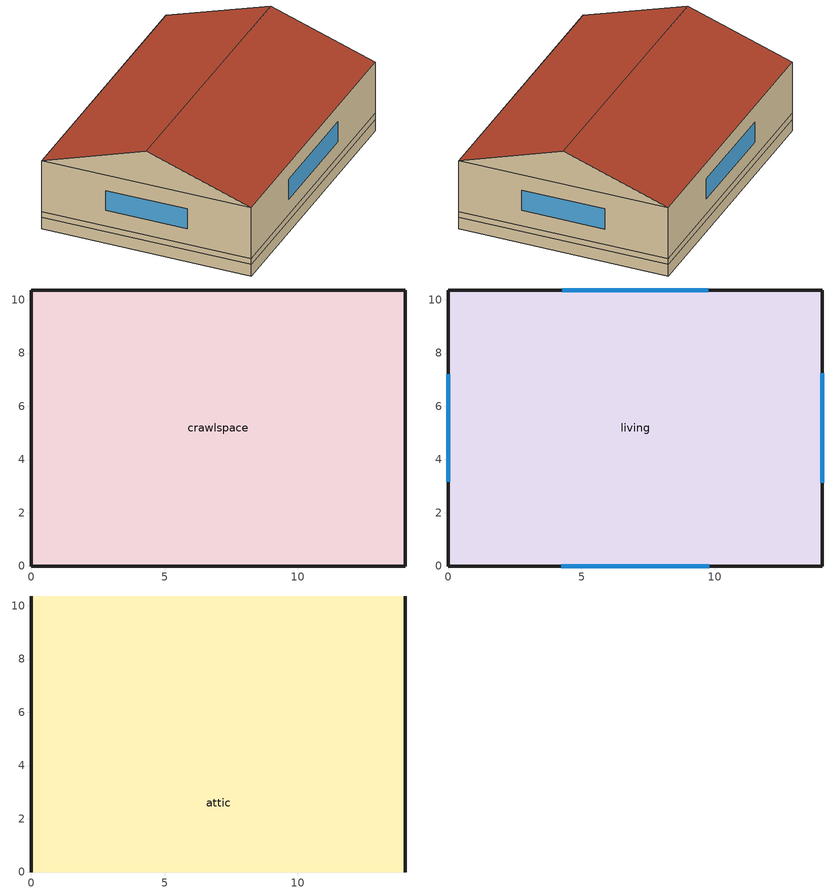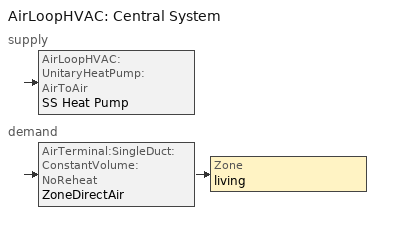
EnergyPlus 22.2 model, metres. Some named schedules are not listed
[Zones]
crawlspace
 floor foundation (Slab Construction): 0,0 0,10.37 14.03,10.37 14.03,0 z-0.61
 wall outside (foundation wall construction): 0,0 14.03,0 14.03,10.37 0,10.37 0,0 z0:0.3
 wall foundation (foundation wall construction): 0,0 14.03,0 14.03,10.37 0,10.37 0,0 z-0.61:0
living
 floor to crawlspace (main floor construction): 0,0 0,10.37 14.03,10.37 14.03,0 z0.3
 wall outside (ag wall construction): 0,0 14.03,0 14.03,10.37 0,10.37 0,0 z0.3:3
 window (Exterior Window): 4.24,0 9.79,0 / 14.03,3.13 14.03,7.24 z1.12:2.18; 9.75,10.37 4.28,10.37 z1.13:2.18; 0,7.2 0,3.16 z1.13:2.17
 ceiling to attic (ceiling construction): 0,0 14.03,0 14.03,10.37 0,10.37 z3
attic
 wall outside (ag wall construction): 14.03,0,3 14.03,10.37,3 14.03,5.18,4.72; 0,10.37,3 0,0,3 0,5.18,4.72
 roof outside (roof construction): 0,0,3 14.03,0,3 14.03,5.18,4.72 0,5.18,4.72; 14.03,10.37,3 0,10.37,3 0,5.18,4.72 14.03,5.18,4.72
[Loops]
AirLoopHVAC 'Central System'
 supply: AirLoopHVAC:UnitaryHeatPump:AirToAir 'SS Heat Pump'
 demand: AirTerminal:SingleDuct:ConstantVolume:NoReheat 'ZoneDirectAir' > Zone 'living'
[Building]
SITE_01871-2021_It_0: North Axis {deg}=0; Terrain=Suburbs; Loads Convergence Tolerance Value, Note: originally 0.04=0.05; Temperature Convergence Tolerance Value {deltaC}=0.05; Solar Distribution=MinimalShadowing; Maximum Number of Warmup Days=25; Minimum Number of Warmup Days=3
[SizingPeriod:WeatherFileConditionType]
Name | Period Selection
Extreme_Winter | WinterExtreme
Extreme_Summer | SummerExtreme
[Site:WaterMainsTemperature]
Calculation method=Schedule; Temperature schedule=MainsWaterTemp
[Material]
syn_stucco: MediumSmooth, 0.003048, 8.65E-02, 400, 878.64
sheathing_consol_layer: Rough, 0.0127, 0.0940184, 685.008, 1172.332
OSB_7/16in: MediumSmooth, 0.0111125, 0.1163, 544.627, 1213.36
OSB_1in: MediumSmooth, 0.0254, 0.1163, 544.627, 1213.36
Custom_Wall_Layer: Smooth, 0.136364, 0.057, 120, 1550, 0.9, 0.7, 0.7
Custom_Ceiling_Layer: Rough, 0.240294, 0.0617176, 41.9286, 776.251, 0.9, 0.7, 0.7
Floor_Ins_Custom: Rough, 0.169463, 0.05, 55.074, 916.9311
Drywall_1/2in: MediumSmooth, 0.0127, 0.16009, 800.923, 1087.84
Plywood_3/4in: Rough, 0.01905, 0.115458, 544.68, 674.54, 0.9, 0.7, 0.7
Std Wood 6inch: MediumSmooth, 0.15, 0.12, 540, 1210, 0.9, 0.7, 0.7
Slab Material: MediumRough, 0.1524, 1.8, 2400, 750, 0.9, 0.65, 0.65
Concrete-8in: Rough, 0.2032, 1.31141, 2242.8, 837.4, 0.9
Basement Wall Material: MediumRough, 0.3, 1.802, 2243, 837, 0.9, 0.65, 0.65
Found_Wall_Custom: Rough, 0.0106883, 0.029, 28, 1450, 0.9, 0.7, 0.7
[WindowMaterial:SimpleGlazingSystem]
Glass: 2.97414, 0.540082, 0.88
[Construction]
Exterior Window: Glass
ag wall construction: syn_stucco, sheathing_consol_layer, OSB_7/16in, Custom_Wall_Layer, Drywall_1/2in
ceiling construction: Custom_Ceiling_Layer, Drywall_1/2in
roof construction: OSB_1in
main floor construction: Floor_Ins_Custom, Plywood_3/4in
InteriorFurnishings: Std Wood 6inch
foundation wall construction: Basement Wall Material
Slab Construction: Slab Material
GrndFootingWall: Concrete-8in
[AvailabilityManager:Scheduled]
System availability: Schedule=always_avail
[ElectricEquipment]
electric_mels1: Zone or ZoneList=living; Schedule=MiscElecPlugLoad; Design Level Calculation Method=EquipmentLevel; Design Level {W}=1606.97; Fraction Latent=0.06; Fraction Radiant=0.69; Fraction Lost=0.25
[GasEquipment]
gas_mels1: living, MiscGasPlugLoad, EquipmentLevel, 0, , , 0.06, 0.69, 0.25, , gas_mels
[People]
people_unit1: Zone or ZoneList=living; Number of People Schedule=Occupancy; Number of People Calculation Method=People; Number of People=2; Fraction Radiant=0; Sensible Heat Fraction=autocalculate; Activity Level Schedule=activity_sch; Enable ASHRAE 55 Comfort Warnings=No; Mean Radiant Temperature Calculation Type=ZoneAveraged
[Lights]
Interior Lights: Zone or ZoneList=living; Schedule=InteriorLightingHE; Design Level Calculation Method=Watts/Area; Watts per Zone Floor Area {W/m2}=0; Return Air Fraction=0; Fraction Radiant=0.6; Fraction Visible=0.2; Fraction Replaceable=0
[Exterior:Lights]
Exterior Lights: Schedule=ExteriorLighting; Design Level {W}=0
[SurfaceProperty:ExposedFoundationPerimeter]
floor_foundation: Exposed Perimeter Calculation Method=BySegment; Surface Segment 1 Exposed=Yes; Surface Segment 2 Exposed=Yes; Surface Segment 3 Exposed=Yes; Surface Segment 4 Exposed=Yes
[Foundation:Kiva:Settings]
Soil Conductivity {W/m-K}=1.8; Soil Density {kg/m3}=1842.3; Soil Specific Heat {J/kg-K}=418.7; Ground Solar Absorptivity=0.9; Ground Thermal Absorptivity=0.9; Ground Surface Roughness {m}=0.03; Far-Field Width {m}=40; Deep-Ground Boundary Condition=ZeroFlux; Deep-Ground Depth {m}=40; Minimum Cell Dimension {m}=0.02; Maximum Cell Growth Coefficient=1.5; Simulation Timestep=Hourly
[Foundation:Kiva]
Kiva Foundation: Interior Horizontal Insulation Depth {m}=0; Exterior Vertical Insulation Material=Found_Wall_Custom; Exterior Vertical Insulation Depth {m}=0.60957; Wall Height Above Grade {m}=0.152393; Wall Depth Below Slab {m}=0.304785; Footing Wall Construction=GrndFootingWall
[InternalMass]
Internalmass: Construction=InteriorFurnishings; Zone=living; Surface Area {m2} 9.89591078066915=0.000001
[Zone] Multiplier=1
living; attic; crawlspace
[Sizing:System]
Central System: Type of Load to Size On=Sensible; Design Outdoor Air Flow Rate {m3/s}=autosize; Central Heating Maximum System Air Flow Ratio=1; Preheat Design Temperature {C}=7; Preheat Design Humidity Ratio {kgWater/kgDryAir}=0.008; Precool Design Temperature {C}=11; Precool Design Humidity Ratio {kgWater/kgDryAir}=0.008; Central Cooling Design Supply Air Temperature {C}=12; Central Heating Design Supply Air Temperature {C}=50; Tpye of Zone Sum to Use=NonCoincident; 100% Outdoor Air in Cooling=No; 100% Outdoor Air in Heating=No; Central Cooling Design Supply Air Humidity Ratio {kgWater/kgDryAir}=0.008; Central Heating Design Supply Air Humidity Ratio {kgWater/kgDryAir}=0.008; Cooling Supply Air Flow Rate Method=DesignDay; Heating Supply Air Flow Rate Method=DesignDay; Zone Maximum Outdoor Air Fraction=1; Cooling Design Capacity Method=CoolingDesignCapacity; Cooling Design Capacity {W}=autosize; Heating Design Capacity Method=HeatingDesignCapacity; Heating Design Capacity {W}=autosize; Central Cooling Capacity Control Method=OnOff
[AirLoopHVAC]
Central System: Design Supply Air Flow Rate {m3/s}=autosize
[Zone equipment]
living: ZoneDirectAir
[AirLoopHVAC:UnitaryHeatPump:AirToAir]
SS Heat Pump: Availability Schedule=always_avail; Supply Air Flow Rate During Cooling Operation {m3/s}=0.501444; Supply Air Flow Rate During Heating Operation {m3/s}=0.501444; Supply Air Flow Rate When No Cooling or Heating is Needed {m3/s}=0; Controlling Zone or Thermostat Location=living; Supply Air Fan=Fan; Heating Coil Object Type (e.g. Coil:Heating:DX:SingleSpeed)=Coil:Heating:DX:SingleSpeed; Heating Coil Name (e.g. Main DX Heating Coil)=DX_Heating_Coil; Cooling Coil Object Type (e.g. Coil:Cooling:DX:SingleSpeed)=Coil:Cooling:DX:SingleSpeed; Cooling Coil Name (e.g. DX Cooling Coil)=DX_Cooling_Coil; Supplemental Heating Coil Object Type (e.g. Coil:Heating:Electric)=Coil:Heating:Electric; Supplemental Heating Coil Name (e.g. Supp Heating Coil)=Heating_Resistance_Backup; Maximum Supply Air Temperature from Supplemental Heater {C}=48.89; Maximum Outdoor Dry-Bulb Temperature for Supplemental Heater Operation {C}=15.5556; Fan Placement=BlowThrough; Supply Air Fan Operating Mode Schedule=fan_cycle
[AirTerminal:SingleDuct:ConstantVolume:NoReheat]
ZoneDirectAir: Availability Schedule=always_avail; Maximum Air Flow Rate {m3/s}=0.501444
[Coil:Heating:DX:SingleSpeed]
DX_Heating_Coil: Availability Schedule=always_avail; Rated Total Heating Capacity {W}=9788.57; Rated COP=3.71214; Rated Air Flow Rate {m3/s}=0.501444; Total Heating Capacity Function of Temperature Curve=HP_Heat-Cap-fT; Total Heating Capacity Function of Flow Fraction Curve=HP_Heat-Cap-fFF; Energy Input Ratio Function of Temperature Curve=HP_Heat-EIR-fT; Energy Input Ratio Function of Flow Fraction Curve=HP_Heat-EIR-fFF; Part Load Fraction Correlation Curve=HP_Heat-PLF-fPLR; Defrost Energy Input Ratio Function of Temperature Curve=DefrostEIR; Minimum Outdoor Dry-Bulb Temperature for Compressor Operation {C}=-17.7778; Maximum Outdoor Dry-Bulb Temperature for Defrost Operation {C}=5; Crankcase Heater Capacity {W}=200; Maximum Outdoor Dry-Bulb Temperature for Crankcase Heater Operation {C}=10; Defrost Strategy=ReverseCycle; Defrost Control=OnDemand
[Coil:Heating:Electric]
Heating_Resistance_Backup: Availability Schedule=always_avail; Efficiency=1; Nominal Capacity {W}=15170
[Coil:Cooling:DX:SingleSpeed]
DX_Cooling_Coil: Availability Schedule=always_avail; Gross Rated Total Cooling Capacity {W}=10140.3; Gross Rated Sensible Heat Ratio=0.73; Gross Rated Cooling COP {W/W}=4.41405; Rated Air Flow Rate {m3/s}=0.501444; Total Cooling Capacity Function of Temperature Curve=Cool-Cap-fT; Total Cooling Capacity Function of Flow Fraction Curve=Cool-Cap-fFF; Energy Input Ratio Function of Temperature Curve=Cool-EIR-fT; Energy Input Ratio Function of Flow Fraction Curve=Cool-EIR-fFF; Part Load Fraction Correlation Curve=Cool-PLF-fPLR
[Fan:OnOff]
Fan: Availability Schedule=always_avail; Fan Total Efficiency   #From the study from Dave... (assume lower of range from https://www.google.com/url?sa=t&rct=j&q=&esrc=s&source=web&cd=&cad=rja&uact=8&ved=2ahUKEwi126iPupL6AhXRKH0KHY1aCRQQFnoECAcQAQ&url=https%3A%2F%2Fsimulationresearch.lbl.gov%2Fdirpubs%2Fun_articleEP04.pdf&usg=AOvVaw3FeuE2aG3V_bDC2gq5wXwM)=0.35; Pressure Rise {Pa}   #based on 0.5W/cfm assuming 1200 cfm,motor eff = 0.65 @ 400cfm/ton and fan eff = 0.58...=125; Maximum Flow Rate {m3/s}=0.501444; Motor Efficiency   #From the study from Dave @ 400cfm/ton and back calculating for seer > 13...=0.65; Motor In Airstream Fraction=1
[ZoneControl:Thermostat]
Zone Thermostat: Zone or ZoneList=living; Control Type Schedule=zone_control_type; Control 1=thermostat_living Dual SP Control; Temperature Difference Between Cutout And Setpoint {deltaC}=0
[ThermostatSetpoint:DualSetpoint]
thermostat_living Dual SP Control: Heating Setpoint Temperature Schedule=heating_sch; Cooling Setpoint Temperature Schedule=cooling_sch
[Sizing:Zone]
living: Zone Cooling Design Supply Air Temperature Input Method=SupplyAirTemperature; Zone Cooling Design Supply Air Temperature {C}=12; Zone Heating Design Supply Air Temperature Input Method=SupplyAirTemperature; Zone Heating Design Supply Air Temperature {C}=50; Zone Cooling Design Supply Air Humidity Ratio {kgWater/kgDryAir}=0.008; Zone Heating Design Supply Air Humidity Ratio {kgWater/kgDryAir}=0.008; Cooling Design Air Flow Method=DesignDay; Cooling Minimum Air Flow per Zone Floor Area {m3/s-m2}=0.000762; Heating Design Air Flow Method=DesignDay; Heating Maximum Air Flow per Zone Floor Area {m3/s-m2}=0.002032
[Schedule:Day:Hourly]
OccupancyDay: 1, 1, 1, 1, 1, 1, 1, 1, 1, 1, 1, 1, 1, 1, 1, 1, 1, 1, 1, 1, 1, 1, 1, 1
ExteriorLightingDay: 1, 1, 1, 1, 1, 1, 0, 0, 0, 0, 0, 0, 0, 0, 0, 0, 0, 0, 1, 1, 1, 1, 1, 1
LightingDay_EELighting: 0.06875, 0.06875, 0.06875, 0.06875, 0.20625, 0.429688, 0.48125, 0.429688, 0.189062, 0.128906, 0.128906, 0.128906, 0.128906, 0.128906, 0.128906, 0.223438, 0.48125, 0.670312, 0.902344, 1, 1, 0.75625, 0.421094, 0.171875
MiscGasPlugLoadDay: 0.60749, 0.559339, 0.552853, 0.545071, 0.524481, 0.585279, 0.676232, 0.718547, 0.60749, 0.517023, 0.529183, 0.529345, 0.520428, 0.538424, 0.568742, 0.600357, 0.710117, 0.862678, 0.936608, 0.966764, 1, 0.976654, 0.845169, 0.734436
[Schedule:Week:Compact]
OccupancyWeek: AllDays, OccupancyDay
LightingProfileWeek_EELighting: For: AllDays, LightingDay_EELighting
ExteriorLightingProfileWeek: For: AllDays, ExteriorLightingDay
MiscGasPlugLoadWeek: For: AllDays, MiscGasPlugLoadDay
[Schedule:Year]
Occupancy: OccupancyWeek, 1, 1, 12, 31
InteriorLightingHE: LightingProfileWeek_EELighting, 1, 1, 12, 31
ExteriorLighting: ExteriorLightingProfileWeek, 1, 1, 12, 31
MiscGasPlugLoad: MiscGasPlugLoadWeek, 1, 1, 12, 31
[Schedule:Compact]
activity_sch: Through: 12/31, For: AllDays, Until: 24:00, 117.28
zone_control_type: Through: 12/31, For: AllDays, Until 24:00, 4
always_avail: Through: 12/31, For: AllDays, Until: 24:00, 1
fan_cycle: Through: 12/31, For: AllDays, Until: 24:00, 0
heating_sch: Through: 12/31, For: AllDays, Until: 6:00, 20.4897, Until: 20:00, 20.4897, Until: 24:00, 20.4897
cooling_sch: Through: 12/31, For: AllDays, Until: 6:00, 25.2673, Until: 20:00, 25.2673, Until: 24:00, 25.2673
[Schedule:File] Rows to Skip at Top=1; Number of Hours of Data=8760; Column Separator=Comma; Interpolate to Timestep=Yes
Name | File | Column Number
MainsWaterTemp | ..\..\..\Building Blocks\Schedules\MainsWaterTemp.csv | 8
MiscElecPlugLoad | ..\..\..\Building Blocks\Schedules\Schedules.csv | 60
[Curve:Biquadratic]
HP_Heat-Cap-fT: 0.878144, -0.00291486, -3.3372e-05, 0.0223867, 0.000163944, -2.187e-05, -100, 100, -100, 100
HP_Heat-EIR-fT: 0.716518, 0.0102759, 0.000460734, -0.00648037, 0.000456354, -0.00069764, -100, 100, -100, 100
DefrostEIR: 0.1528, 0, 0, 0, 0, 0, -100, 100, -100, 100
Cool-Cap-fT: 1.55736, -0.0744482, 0.0030986, 0.00145958, -4.1148e-05, -0.000426714, 13.88, 23.88, 18.33, 51.66
Cool-EIR-fT: -0.350448, 0.11681, -0.00339951, -0.00122609, 0.000600809, -0.000466884, 13.88, 23.88, 18.33, 51.66
[Curve:Quadratic]
HP_Heat-Cap-fFF: 0.694045, 0.474208, -0.168253, 0, 2, 0, 2
HP_Heat-EIR-fFF: 2.18542, -1.94283, 0.757409, 0, 2, 0, 2
HP_Heat-PLF-fPLR: 0.89, 0.11, 0, 0, 1, 0.7, 1
Cool-Cap-fFF: 0.718664, 0.417974, -0.136638, 0, 2, 0, 2
Cool-EIR-fFF: 1.14349, -0.13944, -0.00404779, 0, 2, 0, 2
Cool-PLF-fPLR: 0.93, 0.07, 0, 0, 1, 0.7, 1
[AirflowNetwork:SimulationControl]
House AirflowNetwork: AirflowNetwork Control=MultizoneWithDistribution; Wind Pressure Coefficient Type=SurfaceAverageCalculation; Building Type=LOWRISE; Maximum Number of Iterations=500; Relative Airflow Convergence Tolerance=0.001; Absolute Airflow Convergence Tolerance {kg/s}=0.00001; Convergence Acceleration Limit=0; Azimuth Angle of Long Axis of Building {deg}=0; Ratio of Building Width Along Short Axis to Width Along Long Axis=0.75; Allow Unsupported Zone Equipment=Yes
[AirflowNetwork:MultiZone:Zone]
Name | Ventilation Control Mode | Minimum Venting Open Factor | Indoor and Outdoor Temperature Difference Lower Limit For Maximum Venting Open Factor {deltaC} | Indoor and Outdoor Temperature Difference Upper Limit for Minimun Venting Open Factor {deltaC} | Indoor and Outdoor Enthalpy Difference Lower Limit For Maximum Venting Open Factor {deltaJ/kg} | Indoor and Outdoor Enthalpy Difference Upper Limit for Minimun Venting Open Factor {deltaJ/kg} | Venting Availability Schedule | Indoor and Outdoor Temperature Difference Upper Limit for Minimun Venting Open Factor {{deltaC}} | Indoor and Outdoor Enthalpy Difference Upper Limit for Minimun Venting Open Factor {{deltaJ/kg}}
living | NoVent | 0 | 0 | 100 | 0 | 300000
attic | Constant |  |  | 100 |  | 300000 | inf_sch
crawlspace | Constant |  |  |  |  |  | inf_sch | 100 | 300000
[AirflowNetwork:MultiZone:Surface:EffectiveLeakageArea] Discharge Coefficient=1; Reference Pressure Difference {Pa}=4; Air Mass Flow Exponent=0.65
ZoneLeak_FrontBackWall; ZoneLeak_LeftRightWall: Effective Leakage Area {m2}=0.00850279
ZoneLeak_Ceiling: Effective Leakage Area {m2}=0.0340111
AtticVent: Effective Leakage Area {m2}	# modulated to yield 4.6 ach across the board...=0.0180419
CrawlVent: Effective Leakage Area {m2}	# dummy originally 0.37=0.0260353
ZoneLeak_Floor: Effective Leakage Area {m2}=1e-05
[AirflowNetwork:MultiZone:Surface]
roof_front: Leakage Component=AtticVent; Window/Door Opening Factor, or Crack Factor=1; Ventilation Control Mode=Constant; Minimum Venting Open Factor=0; Indoor and Outdoor Temperature Difference Upper Limit for Minimun Venting Open Factor {deltaC}=100; Indoor and Outdoor Enthalpy Difference Upper Limit for Minimun Venting Open Factor {deltaJ/kg}=300000; Venting Availability Schedule=inf_sch
roof_back; roof_right; roof_left: Leakage Component=AtticVent; Window/Door Opening Factor, or Crack Factor=1; Ventilation Control Mode=Constant; Indoor and Outdoor Temperature Difference Upper Limit for Minimun Venting Open Factor {deltaC}=100; Indoor and Outdoor Enthalpy Difference Upper Limit for Minimun Venting Open Factor {deltaJ/kg}=300000; Venting Availability Schedule=inf_sch
ceiling: Leakage Component=ZoneLeak_Ceiling; Window/Door Opening Factor, or Crack Factor=1; Ventilation Control Mode=NoVent
wall_floor1_front; wall_floor1_back: Leakage Component=ZoneLeak_FrontBackWall; Window/Door Opening Factor, or Crack Factor=1; Ventilation Control Mode=NoVent
wall_floor1_left; wall_floor1_right: Leakage Component=ZoneLeak_LeftRightWall; Window/Door Opening Factor, or Crack Factor=1; Ventilation Control Mode=NoVent
bgwall_upper_front; bgwall_upper_back; bgwall_upper_left; bgwall_upper_right: Leakage Component=CrawlVent; Ventilation Control Mode=Constant; Venting Availability Schedule=inf_sch; Window/Door Opening Factor, or Crack Factor {}=1; Indoor and Outdoor Temperature Difference Upper Limit for Minimun Venting Open Factor {{deltaC}}=100; Indoor and Outdoor Enthalpy Difference Upper Limit for Minimun Venting Open Factor {{deltaJ/kg}}=300000
floor_main: Leakage Component=ZoneLeak_Floor; Ventilation Control Mode=NoVent; Window/Door Opening Factor, or Crack Factor {}=1
[AirflowNetwork:Distribution:Node] Node Height {m}=3
Name | Component Object Type or Node Type
EquipmentInletNode; ZoneSupplyNode; ZoneSupplyRegisterNode ATInlet; ZoneSupplyRegisterNode; ZoneOutletNode; ZoneReturnNode; MainReturnNode; MainInletNode; HeatingInletNode; HeatingOutletNode; FanOutletNode; SuppHeatingInletNode | Other
SplitterNode | AirLoopHVAC:ZoneSplitter
MixerNode | AirLoopHVAC:ZoneMixer
[AirflowNetwork:Distribution:Linkage]
Name | Node 1 | Node 2 | Component | Thermal Zone
MainSupplyLink | EquipmentInletNode | SplitterNode | MainTrunk | crawlspace
ZoneSupplyLink | SplitterNode | ZoneSupplyNode | ZoneSupply | crawlspace
ZoneSupplyLeakLink | ZoneSupplyNode | attic | SupplyLeak
ZoneSupplyLink2 | ZoneSupplyNode | ZoneSupplyRegisterNode ATInlet | ZoneSupply | crawlspace
ZoneSupplyLink2 ATInlet | ZoneSupplyRegisterNode ATInlet | ZoneSupplyRegisterNode | ZoneSupplyLink2 ATInlet Duct | crawlspace
ZoneSupplyConnectionLink | ZoneSupplyRegisterNode | living | ZoneConnectionDuct
ZoneReturnConnectionLink | living | ZoneOutletNode | ZoneConnectionDuct
ZoneReturnLink1 | Zoneoutletnode | ZoneReturnNode | ZoneReturn | crawlspace
ZoneReturnLeakLink | crawlspace | ZoneReturnNode | ReturnLeak
ZoneReturnLink2 | ZoneReturnNode | MixerNode | ZoneReturn | crawlspace
MainReturnLink | MixerNode | MainReturnNode | MainReturn | crawlspace
SystemReturnLink | MainReturnNode | MainInletNode | AirLoopReturn
SupplyFanLink | MainInletNode | FanOutletNode | Fan
HeatingCoilLink | HeatingInletNode | SuppHeatingInletNode | DX_Heating_Coil
EquipmentAirLoopLink | HeatingOutletNode | EquipmentInletNode | AirLoopSupply
CoolingCoilLink | FanOutletNode | HeatingInletNode | DX_Cooling_Coil
SuppHeatingCoilLink | SuppHeatingInletNode | HeatingOutletNode | Heating_Resistance_Backup
[AirflowNetwork:Distribution:Component:Duct] Overall Moisture Transmittance Coefficient from Air to Air {kg/m2}=1e-07
Name | Duct Length {m} | Hydraulic Diameter {m} | Cross Section Area {m2} | Surface Roughness {m} | Coefficient for Local Dynamic Loss Due to Fitting | Overall Heat Transmittance Coefficient (U-Factor) from Air to Air {W/m2-K} | OverallHeat Transmittance Coefficient (U-Factor) from Air to Air {W/m2-K}
MainTrunk | 2 | 0.591921 | 0.275216 | 0.0009 | 0.01 | 0.524015
ZoneSupply | 15 | 0.591921 | 0.275216 | 0.0009 | 10 | 0.524015
ZoneSupplyLink2 ATInlet Duct | 0.0001 | 0.591921 | 0.275216 | 0.0009 | 0 | 0.943
ZoneConnectionDuct; AirLoopSupply | 0.1 | 0.591921 | 0.275216 | 0.0001 | 0 |  | 0.943
ZoneReturn | 8 | 0.52943 | 0.220173 | 0.0009 | 9 | 0.0567447
MainReturn | 1 | 0.52943 | 0.220173 | 0.0009 | 0.01 | 0.0567447
AirLoopReturn | 0.1 | 0.52943 | 0.220173 | 0.0001 | 0 | 0.943
[AirflowNetwork:Distribution:Component:LeakageRatio] Maximum Flow Rate {m3/s}=0.56034; Reference Pressure Difference {Pa}=25; Air Mass Flow Exponent=0.65
Name | Effective Leakage Ratio
SupplyLeak | 0.127163
ReturnLeak | 0.001
[AirflowNetwork:Distribution:Component:Coil]
DX_Heating_Coil, 0.1, 1
Heating_Resistance_Backup: Coil:Heating:electric, 0.1, 1
DX_Cooling_Coil, 0.1, 1
[AirflowNetwork:Distribution:Component:Fan]
Fan=Fan
